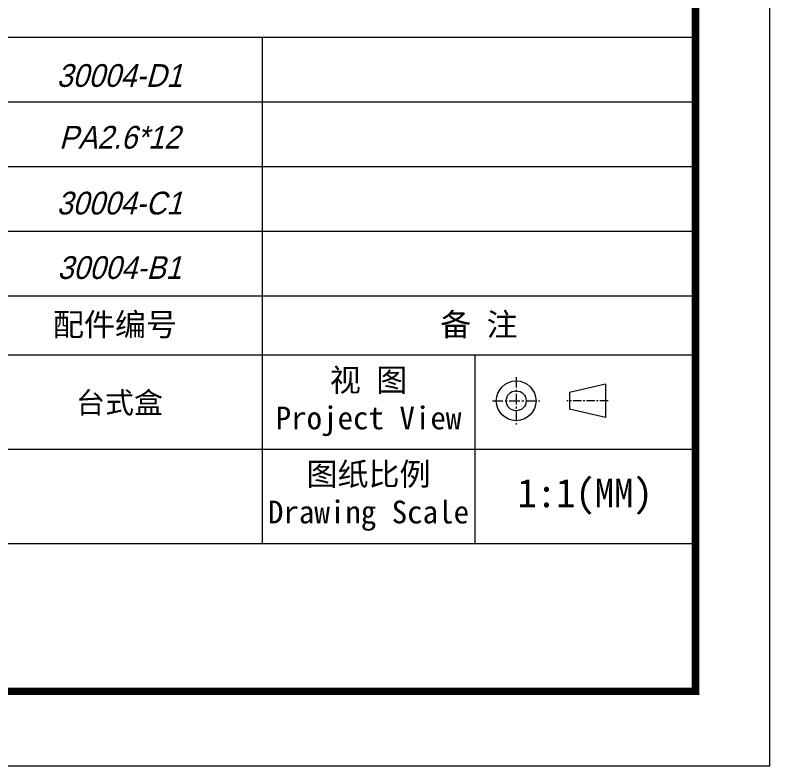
# Model space of a CAD drawing. Header units: millimetres. Extents: x 2151 to 2806, y 681 to 1136.
# Drawn here: x 2691.7 to 2806.3, y 680.9 to 794.8 of the extents above; entities that cross this region are included whole.
import ezdxf

# ---------------------------------------------------------------- set-up
doc = ezdxf.new("R2010")
doc.units = ezdxf.units.MM
doc.linetypes.add('CENTER', pattern=[50.8, 31.75, -6.35, 6.35, -6.35])
doc.layers.add('from', color=7, linetype='Continuous', lineweight=13)
doc.styles.add('FFS', font='SIMFANG.TTF', dxfattribs={"width": 0.9, "oblique": 15})
doc.styles.add('宋体', font='SimSun.ttf')

msp = doc.modelspace()

# ---------------------------------------------------------------- linework, layer by layer
at = {"layer": 'from'}
for p, q in [((2794.987, 791.387), (2587.13, 791.387)), ((2729.256, 791.387), (2729.256, 752.162)), ((2794.987, 781.581), (2587.13, 781.581)), ((2794.987, 771.774), (2587.13, 771.774)), ((2794.987, 761.968), (2587.13, 761.968)), ((2794.987, 752.162), (2587.13, 752.162)), ((2729.256, 752.162), (2729.256, 714.598)), ((2794.987, 743.218), (2587.13, 743.218)), ((2761.485, 743.218), (2761.485, 714.598)), ((2781.32, 738.82), (2775.882, 737.564)), ((2781.32, 738.82), (2781.32, 733.797)), ((2775.882, 737.564), (2775.882, 735.053)), ((2781.32, 733.797), (2775.882, 735.053)), ((2794.987, 728.908), (2587.13, 728.908)), ((2794.987, 714.598), (2587.13, 714.598)), ((2794.987, 692.239), (2588.856, 692.239))]:
    msp.add_line(p, q, dxfattribs=at)
at = {"layer": 'from', "color": 1, "linetype": 'CENTER', "ltscale": 0.05}
for p, q in [((2767.778, 739.897), (2767.778, 732.72)), ((2764.19, 736.309), (2771.367, 736.309))]:
    msp.add_line(p, q, dxfattribs=at)
at = {"layer": 'from', "color": 1, "linetype": 'CENTER', "ltscale": 0.04}
msp.add_line((2781.739, 736.309), (2775.463, 736.309), dxfattribs=at)
at = {"layer": 'from'}
msp.add_lwpolyline([(2151.068, 680.947), (2806.279, 680.947), (2806.279, 1136.259), (2151.068, 1136.259)], close=True, dxfattribs=at)
at = {"layer": 'from', "const_width": 1.129}
msp.add_lwpolyline([(2162.36, 692.239), (2162.36, 1124.967), (2794.987, 1124.967), (2794.987, 692.239), (2162.36, 692.239)], dxfattribs=at)
at = {"layer": 'from'}
for radius in [3.014, 1.507]:
    msp.add_circle((2767.778, 736.309), radius, dxfattribs=at)

# ---------------------------------------------------------------- texts
at = {"layer": 'from', "attachment_point": 5}
for s, insert, char_height, style in [('{\\fArial|b0|i0|c0|p32;\\C7;30004-D1}', (2707.58, 785.613), 3.4505, 'FFS'), ('{\\fArial|b0|i0|c0|p32;\\C7;PA2.6*12}', (2707.58, 776.251), 3.4505, 'FFS'), ('{\\fArial|b0|i0|c0|p32;\\C7;30004-C1}', (2707.58, 766.264), 3.4505, 'FFS'), ('{\\fArial|b0|i0|c0|p32;\\C7;30004-B1}', (2707.58, 756.486), 3.4505, 'FFS'), ('{\\fSimSun|b0|i0|c134|p2;配件编号}', (2706.896, 747.69), 3.4505, '宋体'), ('备 注', (2762.121, 747.69), 3.4505, '宋体'), ('视 图\\PProject View', (2745.37, 736.063), 3.4505, '宋体'), ('图纸比例\\PDrawing Scale', (2745.37, 721.753), 3.4505, '宋体'), ('1:1(MM)', (2778.236, 721.753), 4.3131, '宋体')]:
    msp.add_mtext(s, dxfattribs=dict(at, insert=insert, char_height=char_height, style=style))
at = {"layer": 'from', "color": 6, "insert": (2707.58, 735.844), "char_height": 3.2206, "attachment_point": 5, "style": '宋体'}
msp.add_mtext('{\\C7;台式盒}', dxfattribs=at)

doc.saveas('drawing.dxf')
